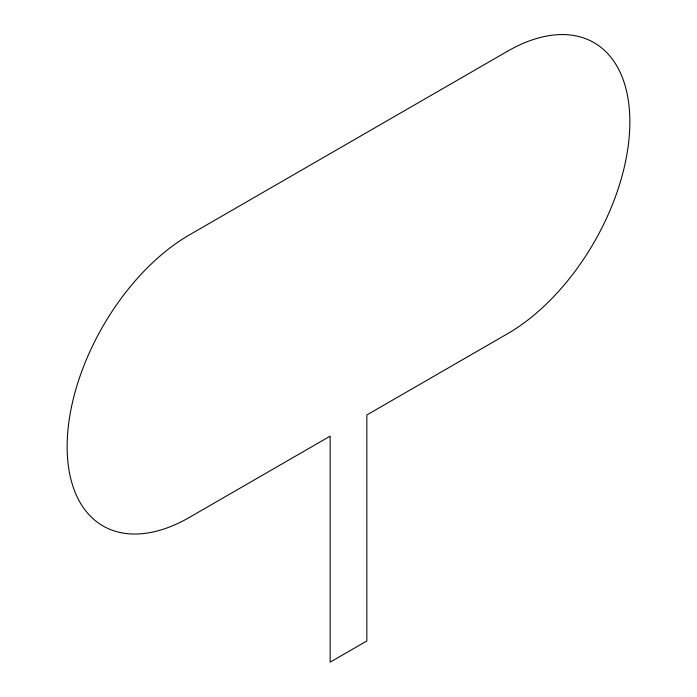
<?xml version="1.0" encoding="UTF-8"?>
<svg xmlns="http://www.w3.org/2000/svg" width="697" height="697" viewBox="0 0 697 697"><rect width="100%" height="100%" fill="white"/><g stroke="black" fill="none" stroke-linecap="round" stroke-linejoin="round"><path stroke-width="1.05" d="M507.529 51.238L189.471 234.863A172.995 99.88 -60 0 0 67.147 446.742A172.995 99.88 -60 0 0 189.471 517.366L330.151 436.148L330.151 662.15L366.849 640.961L366.849 414.959L507.529 333.741A172.995 99.88 -60 0 0 629.853 121.862A172.995 99.88 -60 0 0 507.529 51.238"/></g></svg>
